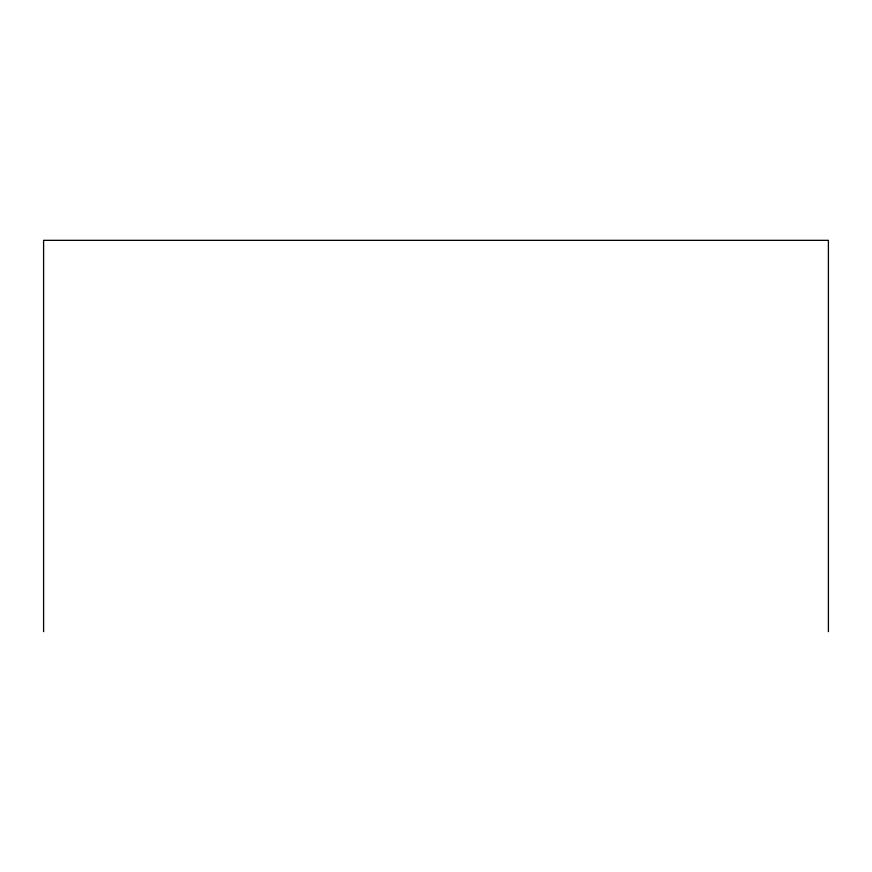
<?xml version="1.0" encoding="UTF-8"?>
<svg xmlns="http://www.w3.org/2000/svg" width="872" height="872" viewBox="0 0 872 872"><rect width="100%" height="100%" fill="white"/><g stroke="black" fill="none" stroke-linecap="round" stroke-linejoin="round"><path stroke-width="1.31" d="M828.4 631.666L828.4 240.334L43.6 240.334L43.6 631.666"/></g></svg>
